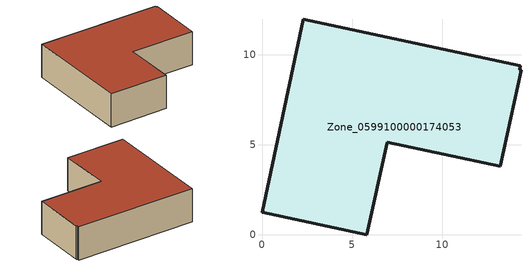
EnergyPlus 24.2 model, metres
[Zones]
Zone_0599100000174053
 floor ground (C_G): 0,1.25 2.3,11.96 14.34,9.37 14.29,9.16 14.38,9.14 13.23,3.79 6.94,5.13 5.82,0 z0
 wall outside (C_F): 2.3,11.96 0,1.25 5.82,0 6.94,5.13 13.23,3.79 14.38,9.14 14.29,9.16 14.34,9.37 2.3,11.96 z0:3.39
 roof outside (C_R): 13.23,3.79 14.38,9.14 14.29,9.16 14.34,9.37 2.3,11.96 0,1.25 5.82,0 6.94,5.13 z3.39
[BUILDING]
Pand.0599100000174053: North Axis=0; Terrain=City; Loads Convergence Tolerance Value=0.04; Temperature Convergence Tolerance Value=0.4; Solar Distribution=FullExterior; Maximum Number of Warmup Days=25; Minimum Number of Warmup Days=1
[Site:Location]
Rotterdam.The.Hague.AP_ZH_NLD Design_Conditions: Latitude=51.96; Longitude=4.45; Time Zone=1; Elevation=-4.5
[SITE:GROUNDTEMPERATURE:BUILDINGSURFACE]
18, 18, 18, 18, 18, 18, 18, 18, 18, 18, 18, 18
[MATERIAL] Thermal Absorptance=0.9; Solar Absorptance=0.7; Visible Absorptance=0.7
Name | Roughness | Thickness | Conductivity | Density | Specific Heat
G.TI.1975-1991 | MediumSmooth | 0.15 | 0.288461 | 540 | 1210
F.TI.1975-1991 | Rough | 0.3 | 0.230769 | 1920 | 840
R.TI.1975-1991 | MediumRough | 0.2 | 0.153846 | 1500 | 1000
[CONSTRUCTION]
C_G: G.TI.1975-1991
C_F: F.TI.1975-1991
C_R: R.TI.1975-1991
[ZONE]
Zone_0599100000174053: Type=1; Multiplier=1; Ceiling Height=Autocalculate; Volume=Autocalculate; Floor Area=autocalculate; Part of Total Floor Area=Yes
[ZONEINFILTRATION:DESIGNFLOWRATE]
Infil_Zone_0599100000174053: Zone or ZoneList or Space or SpaceList=Zone_0599100000174053; Schedule=AlwaysOn; Design Flow Rate Calculation Method=Flow/Area; Flow Rate per Floor Area=0.003; Constant Term Coefficient=1; Temperature Term Coefficient=0; Velocity Term Coefficient=0; Velocity Squared Term Coefficient=0
[HVACTEMPLATE:ZONE:IDEALLOADSAIRSYSTEM]
Zone_0599100000174053: Maximum Heating Supply Air Temperature=50; Minimum Cooling Supply Air Temperature=13; Maximum Heating Supply Air Humidity Ratio=0.0156; Minimum Cooling Supply Air Humidity Ratio=0.0077; Heating Limit=NoLimit; Cooling Limit=NoLimit; Dehumidification Control Type=ConstantSensibleHeatRatio; Cooling Sensible Heat Ratio=0.7; Dehumidification Setpoint=60; Humidification Control Type=None; Humidification Setpoint=30; Outdoor Air Method=None; Outdoor Air Flow Rate per Person=0.00944; Outdoor Air Flow Rate per Zone Floor Area=0; Outdoor Air Flow Rate per Zone=0; Demand Controlled Ventilation Type=None; Outdoor Air Economizer Type=NoEconomizer; Heat Recovery Type=None; Sensible Heat Recovery Effectiveness=0.7; Latent Heat Recovery Effectiveness=0.65
[ZONECONTROL:THERMOSTAT]
ThermostatControl_Zone_0599100000174053: Zone or ZoneList=Zone_0599100000174053; Control Type Schedule=DualSetpointControlType; Control 1=Thermostat_Zone_0599100000174053; Temperature Difference Between Cutout And Setpoint=0
[THERMOSTATSETPOINT:DUALSETPOINT]
Thermostat_Zone_0599100000174053: Heating Setpoint Temperature Schedule=HeatingSetpoint_Zone_0599100000174053; Cooling Setpoint Temperature Schedule=CoolingSetpoint_Zone_0599100000174053
[SCHEDULE:COMPACT]
HeatingSetpoint_Zone_0599100000174053: Through: 12/31, For: AllDays, Until: 24:00, 21
CoolingSetpoint_Zone_0599100000174053: Through: 12/31, For: AllDays, Until: 24:00, 24
DualSetpointControlType: Through: 12/31, For: AllDays, Until: 24:00, 4
AlwaysOn: Through: 12/31, For: AllDays, Until: 24:00, 1
